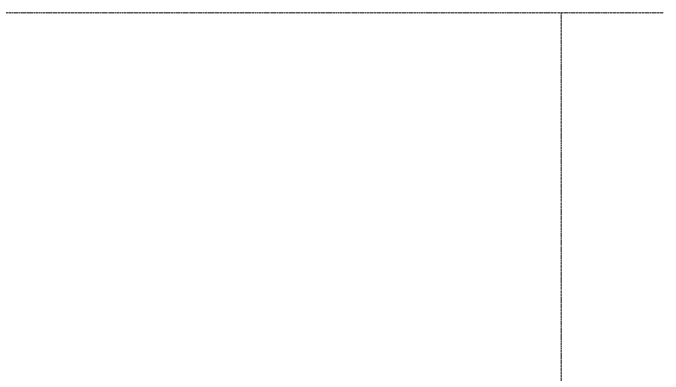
# Model space of a CAD drawing. Header units: inches. Extents: x -1551 to 2054, y 9767 to 12269.
# Drawn here: x 1869.4 to 2054, y 12166.1 to 12268.7 of the extents above; entities that cross this region are included whole.
import ezdxf

# ---------------------------------------------------------------- set-up
doc = ezdxf.new("R2010")
doc.units = ezdxf.units.IN
doc.header["$MEASUREMENT"] = 0
doc.linetypes.add('Double Dash 3_8_', pattern=[1, 0.375, -0.125, 0.125, -0.125, 0.125, -0.125])
for name, color, linetype, lineweight in [('0-1', 7, 'Continuous', 5), ('0-3', 250, 'Double Dash 3_8_', 15), ('C-PROP-LINE-1', 250, 'Double Dash 3_8_', 15)]:
    doc.layers.add(name, color=color, linetype=linetype, lineweight=lineweight)

# ---------------------------------------------------------------- blocks, each defined once
blk = doc.blocks.new('Family - ___-1878357-KEY PLAN - 1ST FLOOR')
at = {"layer": 'C-PROP-LINE-1'}
blk.add_line((-3989.61, 12268.69), (-1910.82, 12268.69), dxfattribs=at)
blk = doc.blocks.new('Family - ___-2657144-KEY PLAN - 1ST FLOOR')
at = {"layer": 'C-PROP-LINE-1'}
blk.add_line((-1939.77, 12268.69), (-1939.77, 9828.62), dxfattribs=at)
blk = doc.blocks.new('CTR - 1st Phase - Shell_rvt-1-KEY PLAN - 1ST FLOOR')
at = {"layer": '0-3'}
for name in ['Family - ___-1878357-KEY PLAN - 1ST FLOOR', 'Family - ___-2657144-KEY PLAN - 1ST FLOOR']:
    blk.add_blockref(name, (0, 0), dxfattribs=at)

msp = doc.modelspace()

# ---------------------------------------------------------------- block references
at = {"layer": '0-1'}
msp.add_blockref('CTR - 1st Phase - Shell_rvt-1-KEY PLAN - 1ST FLOOR', (3964.78, 0), dxfattribs=at)

doc.saveas('drawing.dxf')
